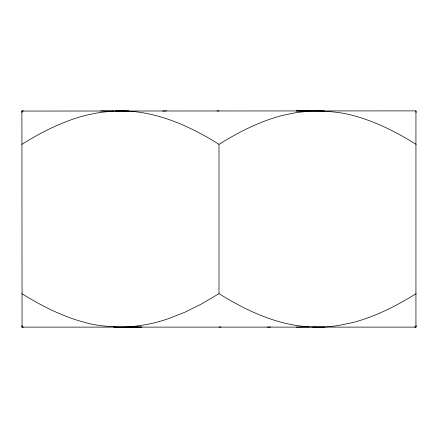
<?xml version="1.0" encoding="UTF-8"?>
<svg xmlns="http://www.w3.org/2000/svg" width="438" height="438" viewBox="0 0 438 438"><rect width="100%" height="100%" fill="white"/><g stroke="black" fill="none" stroke-linecap="round" stroke-linejoin="round"><path stroke-width="0.66" d="M415.941 327.12L415.941 110.88L21.9 111.06L22.059 327.12L415.941 327.12L416.1 325.467M21.9 112.467L22.059 110.88M21.9 144.332C41.752 131.953 62.88 121.277 85.602 115.342L99.722 112.467L113.606 111.055L128.717 111.033M416.1 293.668C396.248 306.047 375.12 316.723 352.398 322.658L337.977 325.56C319.548 328.396 300.758 327.202 282.702 322.658L281.782 322.379C259.378 316.477 238.59 305.85 219 293.668L219 144.332C238.847 131.953 259.98 121.282 282.702 115.342L297.123 112.44L310.706 111.055L324.344 110.88M219 293.668L201.447 304.01L185.186 312.091L168.23 318.738C150.721 324.815 132.177 327.597 113.656 327.12M21.9 111.06L23.334 110.88M414.666 327.12L416.1 326.945M217.013 111.033L219 110.88M219 327.12L220.987 326.967M267.229 327.12L270.629 326.972M162.591 111.038L166.456 110.88M115.517 111.033C152.676 109.363 188.137 124.95 219 144.332M296.258 327.12L308.735 326.967M308.675 111.033L296.258 110.88C315.053 111.028 334.068 110.338 352.398 115.342C375.12 121.277 396.248 131.953 416.1 144.332M100.592 110.88L113.606 111.055M312.748 326.972L324.344 327.12M129.325 326.967L141.742 327.12C122.947 326.956 103.926 327.695 85.602 322.658C62.88 316.723 41.752 306.047 21.9 293.668M21.9 326.945L23.334 327.12M415.941 110.88L416.1 112.467M21.9 325.533L22.059 327.12"/></g></svg>
